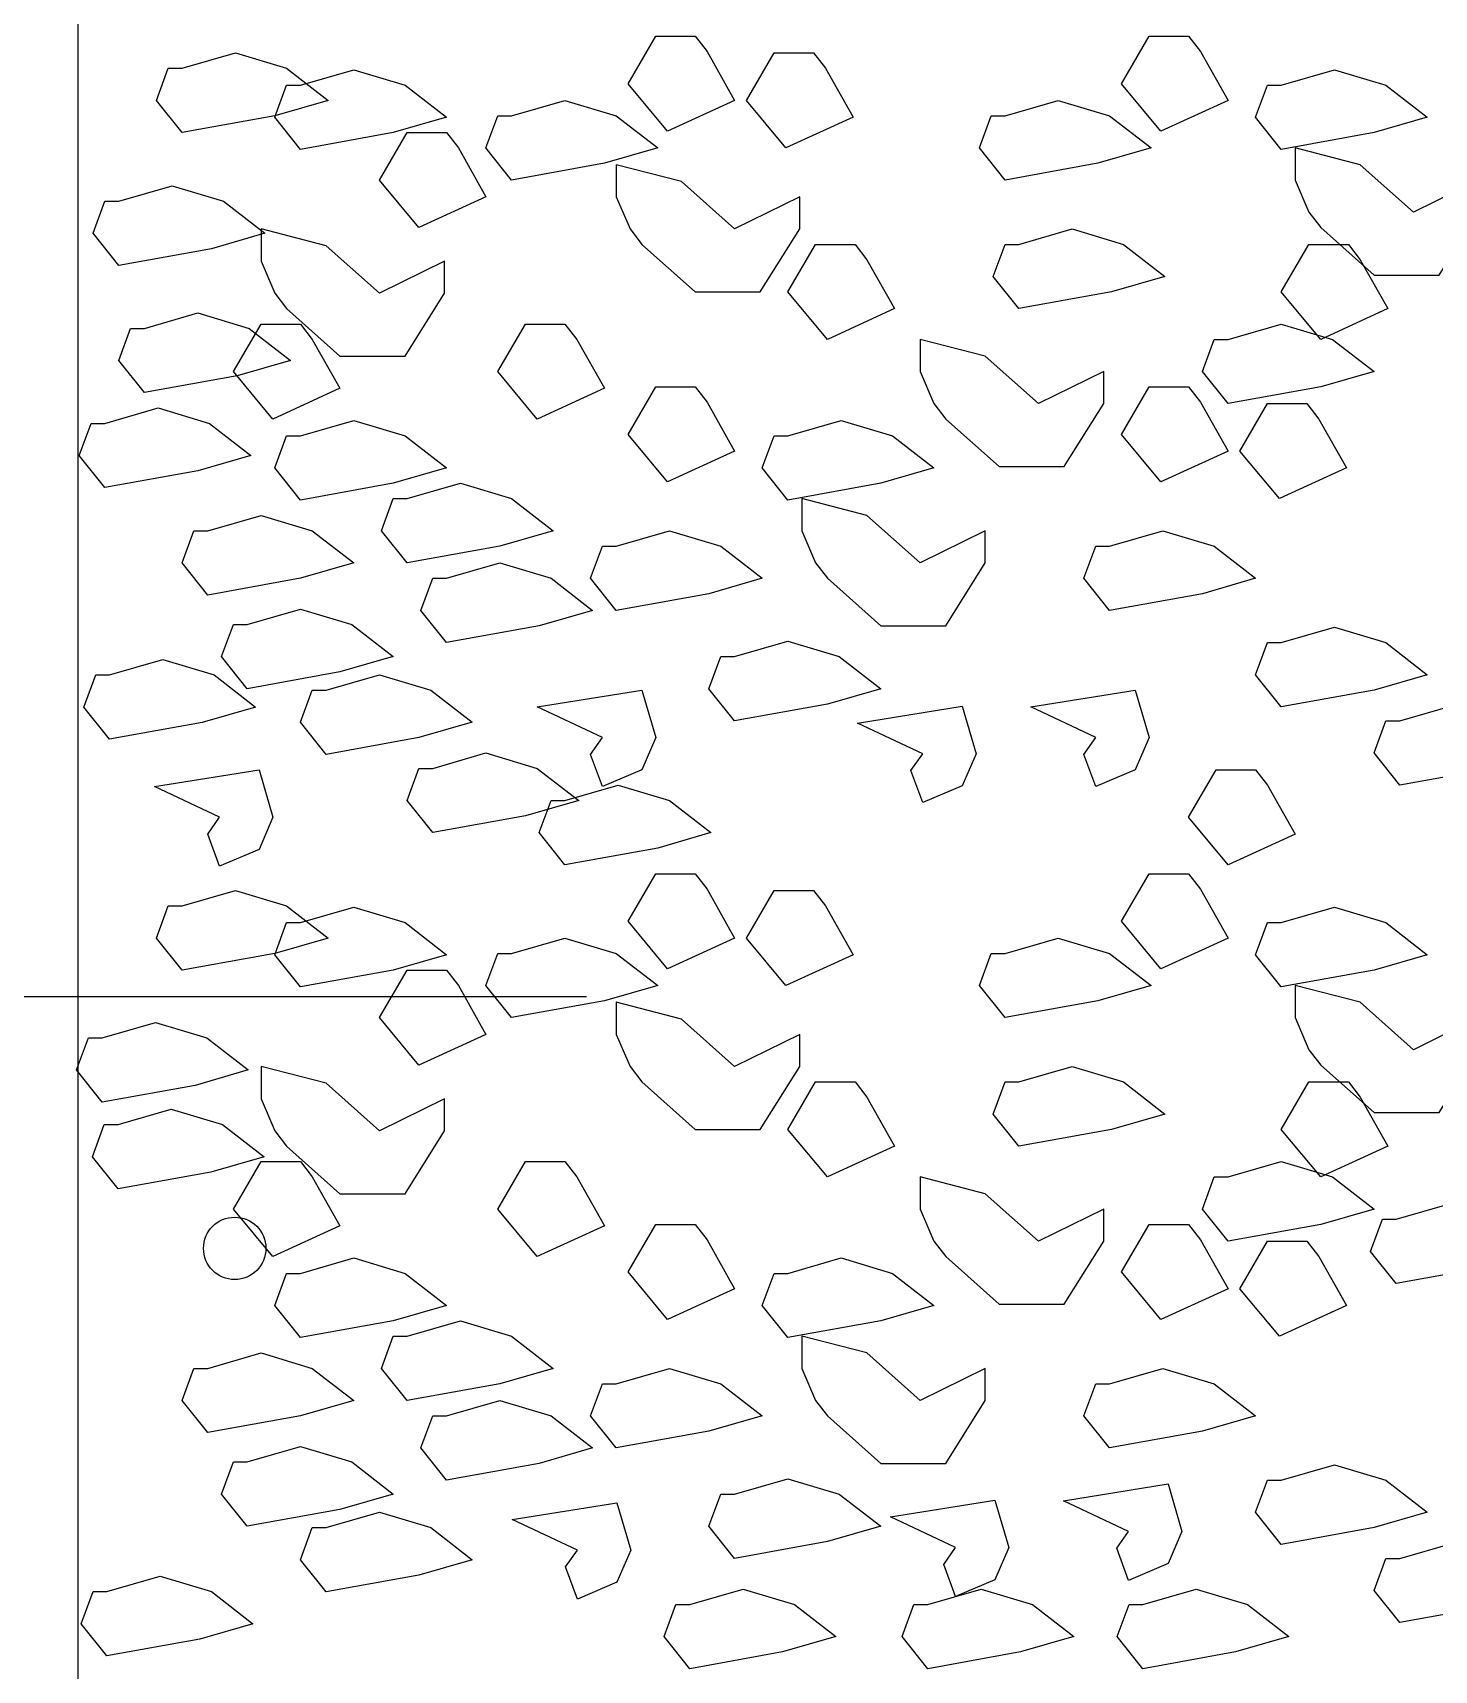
# Model space of a CAD drawing. Header units: metres. Extents: x 119974 to 120330, y -25692 to -25590.
# Drawn here: x 120041.956 to 120042.523, y -25685.791 to -25685.128 of the extents above; entities that cross this region are included whole.
import ezdxf

# ---------------------------------------------------------------- set-up
doc = ezdxf.new("R2010")
doc.units = ezdxf.units.M
doc.header["$MEASUREMENT"] = 0

# ---------------------------------------------------------------- blocks, each defined once
blk = doc.blocks.new('RWH1')
at = {"ltscale": 7}
blk.add_line((-1.35606, 0.58171), (-1.35606, 2.08171), dxfattribs=at)
blk.add_line((-1.14406, 1.3207), (-1.86591, 1.3207))
for points in [[(-1.08235, 1.69461), (-1.11033, 1.68178), (-1.12679, 1.7016), (-1.11527, 1.72141), (-1.09881, 1.72141), (-1.09387, 1.715)], [(-1.08235, 1.69461), (-1.11033, 1.68178), (-1.12679, 1.7016), (-1.11527, 1.72141), (-1.09881, 1.72141), (-1.09387, 1.715)], [(-0.87659, 1.69461), (-0.90457, 1.68178), (-0.92103, 1.7016), (-0.90951, 1.72141), (-0.89305, 1.72141), (-0.88811, 1.715)], [(-0.87659, 1.69461), (-0.90457, 1.68178), (-0.92103, 1.7016), (-0.90951, 1.72141), (-0.89305, 1.72141), (-0.88811, 1.715)], [(-1.29057, 1.71442), (-1.26917, 1.70801), (-1.25189, 1.69461), (-1.27411, 1.68819), (-1.31279, 1.6812), (-1.32349, 1.69461), (-1.31855, 1.70801), (-1.31279, 1.70801)], [(-1.29057, 1.71442), (-1.26917, 1.70801), (-1.25189, 1.69461), (-1.27411, 1.68819), (-1.31279, 1.6812), (-1.32349, 1.69461), (-1.31855, 1.70801), (-1.31279, 1.70801)], [(-1.03296, 1.68761), (-1.06095, 1.67479), (-1.07741, 1.69461), (-1.06589, 1.71442), (-1.04942, 1.71442), (-1.04449, 1.70801)], [(-1.03296, 1.68761), (-1.06095, 1.67479), (-1.07741, 1.69461), (-1.06589, 1.71442), (-1.04942, 1.71442), (-1.04449, 1.70801)], [(-1.24119, 1.70743), (-1.21979, 1.70102), (-1.20251, 1.68761), (-1.22473, 1.6812), (-1.26341, 1.67421), (-1.27411, 1.68761), (-1.26917, 1.70102), (-1.26341, 1.70102)], [(-1.24119, 1.70743), (-1.21979, 1.70102), (-1.20251, 1.68761), (-1.22473, 1.6812), (-1.26341, 1.67421), (-1.27411, 1.68761), (-1.26917, 1.70102), (-1.26341, 1.70102)], [(-0.83215, 1.70743), (-0.81075, 1.70102), (-0.79347, 1.68761), (-0.81569, 1.6812), (-0.85437, 1.67421), (-0.86507, 1.68761), (-0.86013, 1.70102), (-0.85437, 1.70102)], [(-0.83215, 1.70743), (-0.81075, 1.70102), (-0.79347, 1.68761), (-0.81569, 1.6812), (-0.85437, 1.67421), (-0.86507, 1.68761), (-0.86013, 1.70102), (-0.85437, 1.70102)], [(-1.15312, 1.69461), (-1.13173, 1.68819), (-1.11444, 1.67479), (-1.13666, 1.66838), (-1.17535, 1.66139), (-1.18605, 1.67479), (-1.18111, 1.68819), (-1.17535, 1.68819)], [(-1.15312, 1.69461), (-1.13173, 1.68819), (-1.11444, 1.67479), (-1.13666, 1.66838), (-1.17535, 1.66139), (-1.18605, 1.67479), (-1.18111, 1.68819), (-1.17535, 1.68819)], [(-0.94737, 1.69461), (-0.92597, 1.68819), (-0.90869, 1.67479), (-0.93091, 1.66838), (-0.96959, 1.66139), (-0.98029, 1.67479), (-0.97535, 1.68819), (-0.96959, 1.68819)], [(-0.94737, 1.69461), (-0.92597, 1.68819), (-0.90869, 1.67479), (-0.93091, 1.66838), (-0.96959, 1.66139), (-0.98029, 1.67479), (-0.97535, 1.68819), (-0.96959, 1.68819)], [(-1.18605, 1.65439), (-1.21403, 1.64157), (-1.23049, 1.66139), (-1.21897, 1.6812), (-1.20251, 1.6812), (-1.19757, 1.67479)], [(-1.18605, 1.65439), (-1.21403, 1.64157), (-1.23049, 1.66139), (-1.21897, 1.6812), (-1.20251, 1.6812), (-1.19757, 1.67479)], [(-0.83791, 1.64157), (-0.81569, 1.62175), (-0.78853, 1.62175), (-0.77207, 1.64798), (-0.77207, 1.66139), (-0.79923, 1.64798), (-0.82145, 1.6678), (-0.84861, 1.67479), (-0.84861, 1.66139), (-0.84285, 1.64798)], [(-0.83791, 1.64157), (-0.81569, 1.62175), (-0.78853, 1.62175), (-0.77207, 1.64798), (-0.77207, 1.66139), (-0.79923, 1.64798), (-0.82145, 1.6678), (-0.84861, 1.67479), (-0.84861, 1.66139), (-0.84285, 1.64798)], [(-1.12103, 1.63458), (-1.09881, 1.61476), (-1.07165, 1.61476), (-1.05519, 1.64099), (-1.05519, 1.65439), (-1.08235, 1.64099), (-1.10457, 1.6608), (-1.13173, 1.6678), (-1.13173, 1.65439), (-1.12597, 1.64099)], [(-1.12103, 1.63458), (-1.09881, 1.61476), (-1.07165, 1.61476), (-1.05519, 1.64099), (-1.05519, 1.65439), (-1.08235, 1.64099), (-1.10457, 1.6608), (-1.13173, 1.6678), (-1.13173, 1.65439), (-1.12597, 1.64099)], [(-1.31697, 1.659), (-1.29557, 1.65259), (-1.27828, 1.63918), (-1.30051, 1.63277), (-1.33919, 1.62578), (-1.34989, 1.63918), (-1.34495, 1.65259), (-1.33919, 1.65259)], [(-1.31697, 1.659), (-1.29557, 1.65259), (-1.27828, 1.63918), (-1.30051, 1.63277), (-1.33919, 1.62578), (-1.34989, 1.63918), (-1.34495, 1.65259), (-1.33919, 1.65259)], [(-1.26917, 1.60777), (-1.24695, 1.58795), (-1.21979, 1.58795), (-1.20333, 1.61418), (-1.20333, 1.62758), (-1.23049, 1.61418), (-1.25271, 1.63399), (-1.27987, 1.64099), (-1.27987, 1.62758), (-1.27411, 1.61418)], [(-1.26917, 1.60777), (-1.24695, 1.58795), (-1.21979, 1.58795), (-1.20333, 1.61418), (-1.20333, 1.62758), (-1.23049, 1.61418), (-1.25271, 1.63399), (-1.27987, 1.64099), (-1.27987, 1.62758), (-1.27411, 1.61418)], [(-0.94161, 1.64099), (-0.92021, 1.63458), (-0.90293, 1.62117), (-0.92515, 1.61476), (-0.96383, 1.60777), (-0.97453, 1.62117), (-0.96959, 1.63458), (-0.96383, 1.63458)], [(-0.94161, 1.64099), (-0.92021, 1.63458), (-0.90293, 1.62117), (-0.92515, 1.61476), (-0.96383, 1.60777), (-0.97453, 1.62117), (-0.96959, 1.63458), (-0.96383, 1.63458)], [(-1.01568, 1.60777), (-1.04366, 1.59495), (-1.06012, 1.61476), (-1.0486, 1.63458), (-1.03214, 1.63458), (-1.0272, 1.62817)], [(-1.01568, 1.60777), (-1.04366, 1.59495), (-1.06012, 1.61476), (-1.0486, 1.63458), (-1.03214, 1.63458), (-1.0272, 1.62817)], [(-0.80993, 1.60777), (-0.83791, 1.59495), (-0.85437, 1.61476), (-0.84285, 1.63458), (-0.82639, 1.63458), (-0.82145, 1.62817)], [(-0.80993, 1.60777), (-0.83791, 1.59495), (-0.85437, 1.61476), (-0.84285, 1.63458), (-0.82639, 1.63458), (-0.82145, 1.62817)], [(-1.30627, 1.60596), (-1.28487, 1.59955), (-1.26759, 1.58615), (-1.28981, 1.57974), (-1.32849, 1.57274), (-1.33919, 1.58615), (-1.33425, 1.59955), (-1.32849, 1.59955)], [(-1.30627, 1.60596), (-1.28487, 1.59955), (-1.26759, 1.58615), (-1.28981, 1.57974), (-1.32849, 1.57274), (-1.33919, 1.58615), (-1.33425, 1.59955), (-1.32849, 1.59955)], [(-1.24695, 1.57455), (-1.27493, 1.56173), (-1.29139, 1.58154), (-1.27987, 1.60136), (-1.26341, 1.60136), (-1.25847, 1.59495)], [(-1.24695, 1.57455), (-1.27493, 1.56173), (-1.29139, 1.58154), (-1.27987, 1.60136), (-1.26341, 1.60136), (-1.25847, 1.59495)], [(-1.13666, 1.57455), (-1.16465, 1.56173), (-1.18111, 1.58154), (-1.16958, 1.60136), (-1.15312, 1.60136), (-1.14819, 1.59495)], [(-1.13666, 1.57455), (-1.16465, 1.56173), (-1.18111, 1.58154), (-1.16958, 1.60136), (-1.15312, 1.60136), (-1.14819, 1.59495)], [(-0.85437, 1.60136), (-0.83297, 1.59495), (-0.81569, 1.58154), (-0.83791, 1.57513), (-0.87659, 1.56814), (-0.88729, 1.58154), (-0.88235, 1.59495), (-0.87659, 1.59495)], [(-0.85437, 1.60136), (-0.83297, 1.59495), (-0.81569, 1.58154), (-0.83791, 1.57513), (-0.87659, 1.56814), (-0.88729, 1.58154), (-0.88235, 1.59495), (-0.87659, 1.59495)], [(-0.99428, 1.56173), (-0.97206, 1.54191), (-0.9449, 1.54191), (-0.92844, 1.56814), (-0.92844, 1.58154), (-0.9556, 1.56814), (-0.97782, 1.58795), (-1.00498, 1.59495), (-1.00498, 1.58154), (-0.99922, 1.56814)], [(-0.99428, 1.56173), (-0.97206, 1.54191), (-0.9449, 1.54191), (-0.92844, 1.56814), (-0.92844, 1.58154), (-0.9556, 1.56814), (-0.97782, 1.58795), (-1.00498, 1.59495), (-1.00498, 1.58154), (-0.99922, 1.56814)], [(-1.08235, 1.54832), (-1.11033, 1.5355), (-1.12679, 1.55532), (-1.11527, 1.57513), (-1.09881, 1.57513), (-1.09387, 1.56872)], [(-1.08235, 1.54832), (-1.11033, 1.5355), (-1.12679, 1.55532), (-1.11527, 1.57513), (-1.09881, 1.57513), (-1.09387, 1.56872)], [(-0.87659, 1.54832), (-0.90457, 1.5355), (-0.92103, 1.55532), (-0.90951, 1.57513), (-0.89305, 1.57513), (-0.88811, 1.56872)], [(-0.87659, 1.54832), (-0.90457, 1.5355), (-0.92103, 1.55532), (-0.90951, 1.57513), (-0.89305, 1.57513), (-0.88811, 1.56872)], [(-1.32273, 1.56633), (-1.30133, 1.55992), (-1.28405, 1.54652), (-1.30627, 1.5401), (-1.34495, 1.53311), (-1.35565, 1.54652), (-1.35071, 1.55992), (-1.34495, 1.55992)], [(-0.82721, 1.54133), (-0.85519, 1.52851), (-0.87165, 1.54832), (-0.86013, 1.56814), (-0.84367, 1.56814), (-0.83873, 1.56173)], [(-0.82721, 1.54133), (-0.85519, 1.52851), (-0.87165, 1.54832), (-0.86013, 1.56814), (-0.84367, 1.56814), (-0.83873, 1.56173)], [(-1.24119, 1.56114), (-1.21979, 1.55473), (-1.20251, 1.54133), (-1.22473, 1.53492), (-1.26341, 1.52792), (-1.27411, 1.54133), (-1.26917, 1.55473), (-1.26341, 1.55473)], [(-1.24119, 1.56114), (-1.21979, 1.55473), (-1.20251, 1.54133), (-1.22473, 1.53492), (-1.26341, 1.52792), (-1.27411, 1.54133), (-1.26917, 1.55473), (-1.26341, 1.55473)], [(-1.0379, 1.56114), (-1.0165, 1.55473), (-0.99922, 1.54133), (-1.02144, 1.53492), (-1.06012, 1.52792), (-1.07082, 1.54133), (-1.06589, 1.55473), (-1.06012, 1.55473)], [(-1.0379, 1.56114), (-1.0165, 1.55473), (-0.99922, 1.54133), (-1.02144, 1.53492), (-1.06012, 1.52792), (-1.07082, 1.54133), (-1.06589, 1.55473), (-1.06012, 1.55473)], [(-1.19674, 1.53492), (-1.17535, 1.52851), (-1.15806, 1.5151), (-1.18028, 1.50869), (-1.21897, 1.5017), (-1.22966, 1.5151), (-1.22473, 1.52851), (-1.21897, 1.52851)], [(-1.19674, 1.53492), (-1.17535, 1.52851), (-1.15806, 1.5151), (-1.18028, 1.50869), (-1.21897, 1.5017), (-1.22966, 1.5151), (-1.22473, 1.52851), (-1.21897, 1.52851)], [(-1.04366, 1.49529), (-1.02144, 1.47547), (-0.99428, 1.47547), (-0.97782, 1.5017), (-0.97782, 1.5151), (-1.00498, 1.5017), (-1.0272, 1.52151), (-1.05436, 1.52851), (-1.05436, 1.5151), (-1.0486, 1.5017)], [(-1.04366, 1.49529), (-1.02144, 1.47547), (-0.99428, 1.47547), (-0.97782, 1.5017), (-0.97782, 1.5151), (-1.00498, 1.5017), (-1.0272, 1.52151), (-1.05436, 1.52851), (-1.05436, 1.5151), (-1.0486, 1.5017)], [(-1.27987, 1.52151), (-1.25847, 1.5151), (-1.24119, 1.5017), (-1.26341, 1.49529), (-1.30209, 1.48829), (-1.31279, 1.5017), (-1.30785, 1.5151), (-1.30209, 1.5151)], [(-1.27987, 1.52151), (-1.25847, 1.5151), (-1.24119, 1.5017), (-1.26341, 1.49529), (-1.30209, 1.48829), (-1.31279, 1.5017), (-1.30785, 1.5151), (-1.30209, 1.5151)], [(-1.1095, 1.5151), (-1.08811, 1.50869), (-1.07082, 1.49529), (-1.09304, 1.48888), (-1.13173, 1.48188), (-1.14243, 1.49529), (-1.13749, 1.50869), (-1.13173, 1.50869)], [(-1.1095, 1.5151), (-1.08811, 1.50869), (-1.07082, 1.49529), (-1.09304, 1.48888), (-1.13173, 1.48188), (-1.14243, 1.49529), (-1.13749, 1.50869), (-1.13173, 1.50869)], [(-0.90375, 1.5151), (-0.88235, 1.50869), (-0.86507, 1.49529), (-0.88729, 1.48888), (-0.92597, 1.48188), (-0.93667, 1.49529), (-0.93173, 1.50869), (-0.92597, 1.50869)], [(-0.90375, 1.5151), (-0.88235, 1.50869), (-0.86507, 1.49529), (-0.88729, 1.48888), (-0.92597, 1.48188), (-0.93667, 1.49529), (-0.93173, 1.50869), (-0.92597, 1.50869)], [(-1.18028, 1.5017), (-1.15889, 1.49529), (-1.1416, 1.48188), (-1.16382, 1.47547), (-1.20251, 1.46848), (-1.2132, 1.48188), (-1.20827, 1.49529), (-1.20251, 1.49529)], [(-1.18028, 1.5017), (-1.15889, 1.49529), (-1.1416, 1.48188), (-1.16382, 1.47547), (-1.20251, 1.46848), (-1.2132, 1.48188), (-1.20827, 1.49529), (-1.20251, 1.49529)], [(-1.26341, 1.48246), (-1.24201, 1.47605), (-1.22473, 1.46265), (-1.24695, 1.45624), (-1.28563, 1.44924), (-1.29633, 1.46265), (-1.29139, 1.47605), (-1.28563, 1.47605)], [(-1.26341, 1.48246), (-1.24201, 1.47605), (-1.22473, 1.46265), (-1.24695, 1.45624), (-1.28563, 1.44924), (-1.29633, 1.46265), (-1.29139, 1.47605), (-1.28563, 1.47605)], [(-1.06012, 1.46906), (-1.03873, 1.46265), (-1.02144, 1.44924), (-1.04366, 1.44283), (-1.08235, 1.43584), (-1.09304, 1.44924), (-1.08811, 1.46265), (-1.08235, 1.46265)], [(-1.06012, 1.46906), (-1.03873, 1.46265), (-1.02144, 1.44924), (-1.04366, 1.44283), (-1.08235, 1.43584), (-1.09304, 1.44924), (-1.08811, 1.46265), (-1.08235, 1.46265)], [(-0.83215, 1.47489), (-0.81075, 1.46848), (-0.79347, 1.45507), (-0.81569, 1.44866), (-0.85437, 1.44167), (-0.86507, 1.45507), (-0.86013, 1.46848), (-0.85437, 1.46848)], [(-0.83215, 1.47489), (-0.81075, 1.46848), (-0.79347, 1.45507), (-0.81569, 1.44866), (-0.85437, 1.44167), (-0.86507, 1.45507), (-0.86013, 1.46848), (-0.85437, 1.46848)], [(-1.3208, 1.4614), (-1.2994, 1.45499), (-1.28212, 1.44159), (-1.30434, 1.43517), (-1.34302, 1.42818), (-1.35372, 1.44159), (-1.34878, 1.45499), (-1.34302, 1.45499)], [(-1.23049, 1.45507), (-1.20909, 1.44866), (-1.19181, 1.43526), (-1.21403, 1.42885), (-1.25271, 1.42185), (-1.26341, 1.43526), (-1.25847, 1.44866), (-1.25271, 1.44866)], [(-1.23049, 1.45507), (-1.20909, 1.44866), (-1.19181, 1.43526), (-1.21403, 1.42885), (-1.25271, 1.42185), (-1.26341, 1.43526), (-1.25847, 1.44866), (-1.25271, 1.44866)], [(-1.13749, 1.40845), (-1.14243, 1.42185), (-1.13749, 1.42885), (-1.16465, 1.44167), (-1.12103, 1.44866), (-1.11527, 1.42885), (-1.12103, 1.41544)], [(-1.13749, 1.40845), (-1.14243, 1.42185), (-1.13749, 1.42885), (-1.16465, 1.44167), (-1.12103, 1.44866), (-1.11527, 1.42885), (-1.12103, 1.41544)], [(-0.93173, 1.40845), (-0.93667, 1.42185), (-0.93173, 1.42885), (-0.95889, 1.44167), (-0.91527, 1.44866), (-0.90951, 1.42885), (-0.91527, 1.41544)], [(-0.93173, 1.40845), (-0.93667, 1.42185), (-0.93173, 1.42885), (-0.95889, 1.44167), (-0.91527, 1.44866), (-0.90951, 1.42885), (-0.91527, 1.41544)], [(-1.00389, 1.40171), (-1.00883, 1.41512), (-1.00389, 1.42211), (-1.03105, 1.43493), (-0.98743, 1.44192), (-0.98167, 1.42211), (-0.98743, 1.4087)], [(-1.00389, 1.40171), (-1.00883, 1.41512), (-1.00389, 1.42211), (-1.03105, 1.43493), (-0.98743, 1.44192), (-0.98167, 1.42211), (-0.98743, 1.4087)], [(-0.78277, 1.44225), (-0.76137, 1.43584), (-0.74409, 1.42244), (-0.76631, 1.41602), (-0.80499, 1.40903), (-0.81569, 1.42244), (-0.81075, 1.43584), (-0.80499, 1.43584)], [(-0.78277, 1.44225), (-0.76137, 1.43584), (-0.74409, 1.42244), (-0.76631, 1.41602), (-0.80499, 1.40903), (-0.81569, 1.42244), (-0.81075, 1.43584), (-0.80499, 1.43584)], [(-1.18605, 1.42244), (-1.16465, 1.41602), (-1.14736, 1.40262), (-1.16958, 1.39621), (-1.20827, 1.38922), (-1.21897, 1.40262), (-1.21403, 1.41602), (-1.20827, 1.41602)], [(-1.18605, 1.42244), (-1.16465, 1.41602), (-1.14736, 1.40262), (-1.16958, 1.39621), (-1.20827, 1.38922), (-1.21897, 1.40262), (-1.21403, 1.41602), (-1.20827, 1.41602)], [(-1.29715, 1.37523), (-1.30209, 1.38863), (-1.29715, 1.39563), (-1.32431, 1.40845), (-1.28069, 1.41544), (-1.27493, 1.39563), (-1.28069, 1.38222)], [(-1.29715, 1.37523), (-1.30209, 1.38863), (-1.29715, 1.39563), (-1.32431, 1.40845), (-1.28069, 1.41544), (-1.27493, 1.39563), (-1.28069, 1.38222)], [(-0.84861, 1.38863), (-0.87659, 1.37581), (-0.89305, 1.39563), (-0.88153, 1.41544), (-0.86507, 1.41544), (-0.86013, 1.40903)], [(-0.84861, 1.38863), (-0.87659, 1.37581), (-0.89305, 1.39563), (-0.88153, 1.41544), (-0.86507, 1.41544), (-0.86013, 1.40903)], [(-1.1309, 1.40903), (-1.1095, 1.40262), (-1.09222, 1.38922), (-1.11444, 1.3828), (-1.15312, 1.37581), (-1.16382, 1.38922), (-1.15889, 1.40262), (-1.15312, 1.40262)], [(-1.1309, 1.40903), (-1.1095, 1.40262), (-1.09222, 1.38922), (-1.11444, 1.3828), (-1.15312, 1.37581), (-1.16382, 1.38922), (-1.15889, 1.40262), (-1.15312, 1.40262)], [(-1.08235, 1.34526), (-1.11033, 1.33244), (-1.12679, 1.35226), (-1.11527, 1.37207), (-1.09881, 1.37207), (-1.09387, 1.36566)], [(-1.08235, 1.34526), (-1.11033, 1.33244), (-1.12679, 1.35226), (-1.11527, 1.37207), (-1.09881, 1.37207), (-1.09387, 1.36566)], [(-0.87659, 1.34526), (-0.90457, 1.33244), (-0.92103, 1.35226), (-0.90951, 1.37207), (-0.89305, 1.37207), (-0.88811, 1.36566)], [(-0.87659, 1.34526), (-0.90457, 1.33244), (-0.92103, 1.35226), (-0.90951, 1.37207), (-0.89305, 1.37207), (-0.88811, 1.36566)], [(-1.29057, 1.36508), (-1.26917, 1.35867), (-1.25189, 1.34526), (-1.27411, 1.33885), (-1.31279, 1.33186), (-1.32349, 1.34526), (-1.31855, 1.35867), (-1.31279, 1.35867)], [(-1.29057, 1.36508), (-1.26917, 1.35867), (-1.25189, 1.34526), (-1.27411, 1.33885), (-1.31279, 1.33186), (-1.32349, 1.34526), (-1.31855, 1.35867), (-1.31279, 1.35867)], [(-1.03296, 1.33827), (-1.06095, 1.32545), (-1.07741, 1.34526), (-1.06589, 1.36508), (-1.04942, 1.36508), (-1.04449, 1.35867)], [(-1.03296, 1.33827), (-1.06095, 1.32545), (-1.07741, 1.34526), (-1.06589, 1.36508), (-1.04942, 1.36508), (-1.04449, 1.35867)], [(-1.24119, 1.35809), (-1.21979, 1.35167), (-1.20251, 1.33827), (-1.22473, 1.33186), (-1.26341, 1.32487), (-1.27411, 1.33827), (-1.26917, 1.35167), (-1.26341, 1.35167)], [(-1.24119, 1.35809), (-1.21979, 1.35167), (-1.20251, 1.33827), (-1.22473, 1.33186), (-1.26341, 1.32487), (-1.27411, 1.33827), (-1.26917, 1.35167), (-1.26341, 1.35167)], [(-0.83215, 1.35809), (-0.81075, 1.35167), (-0.79347, 1.33827), (-0.81569, 1.33186), (-0.85437, 1.32487), (-0.86507, 1.33827), (-0.86013, 1.35167), (-0.85437, 1.35167)], [(-0.83215, 1.35809), (-0.81075, 1.35167), (-0.79347, 1.33827), (-0.81569, 1.33186), (-0.85437, 1.32487), (-0.86507, 1.33827), (-0.86013, 1.35167), (-0.85437, 1.35167)], [(-1.15312, 1.34526), (-1.13173, 1.33885), (-1.11444, 1.32545), (-1.13666, 1.31904), (-1.17535, 1.31204), (-1.18605, 1.32545), (-1.18111, 1.33885), (-1.17535, 1.33885)], [(-1.15312, 1.34526), (-1.13173, 1.33885), (-1.11444, 1.32545), (-1.13666, 1.31904), (-1.17535, 1.31204), (-1.18605, 1.32545), (-1.18111, 1.33885), (-1.17535, 1.33885)], [(-0.94737, 1.34526), (-0.92597, 1.33885), (-0.90869, 1.32545), (-0.93091, 1.31904), (-0.96959, 1.31204), (-0.98029, 1.32545), (-0.97535, 1.33885), (-0.96959, 1.33885)], [(-0.94737, 1.34526), (-0.92597, 1.33885), (-0.90869, 1.32545), (-0.93091, 1.31904), (-0.96959, 1.31204), (-0.98029, 1.32545), (-0.97535, 1.33885), (-0.96959, 1.33885)], [(-1.18605, 1.30505), (-1.21403, 1.29223), (-1.23049, 1.31204), (-1.21897, 1.33186), (-1.20251, 1.33186), (-1.19757, 1.32545)], [(-1.18605, 1.30505), (-1.21403, 1.29223), (-1.23049, 1.31204), (-1.21897, 1.33186), (-1.20251, 1.33186), (-1.19757, 1.32545)], [(-0.83791, 1.29223), (-0.81569, 1.27241), (-0.78853, 1.27241), (-0.77207, 1.29864), (-0.77207, 1.31204), (-0.79923, 1.29864), (-0.82145, 1.31845), (-0.84861, 1.32545), (-0.84861, 1.31204), (-0.84285, 1.29864)], [(-0.83791, 1.29223), (-0.81569, 1.27241), (-0.78853, 1.27241), (-0.77207, 1.29864), (-0.77207, 1.31204), (-0.79923, 1.29864), (-0.82145, 1.31845), (-0.84861, 1.32545), (-0.84861, 1.31204), (-0.84285, 1.29864)], [(-1.12103, 1.28523), (-1.09881, 1.26542), (-1.07165, 1.26542), (-1.05519, 1.29165), (-1.05519, 1.30505), (-1.08235, 1.29165), (-1.10457, 1.31146), (-1.13173, 1.31845), (-1.13173, 1.30505), (-1.12597, 1.29165)], [(-1.12103, 1.28523), (-1.09881, 1.26542), (-1.07165, 1.26542), (-1.05519, 1.29165), (-1.05519, 1.30505), (-1.08235, 1.29165), (-1.10457, 1.31146), (-1.13173, 1.31845), (-1.13173, 1.30505), (-1.12597, 1.29165)], [(-1.32385, 1.31002), (-1.30245, 1.30361), (-1.28517, 1.29021), (-1.30739, 1.2838), (-1.34607, 1.2768), (-1.35677, 1.29021), (-1.35183, 1.30361), (-1.34607, 1.30361)], [(-1.26917, 1.25843), (-1.24695, 1.23861), (-1.21979, 1.23861), (-1.20333, 1.26484), (-1.20333, 1.27824), (-1.23049, 1.26484), (-1.25271, 1.28465), (-1.27987, 1.29165), (-1.27987, 1.27824), (-1.27411, 1.26484)], [(-1.26917, 1.25843), (-1.24695, 1.23861), (-1.21979, 1.23861), (-1.20333, 1.26484), (-1.20333, 1.27824), (-1.23049, 1.26484), (-1.25271, 1.28465), (-1.27987, 1.29165), (-1.27987, 1.27824), (-1.27411, 1.26484)], [(-0.94161, 1.29165), (-0.92021, 1.28523), (-0.90293, 1.27183), (-0.92515, 1.26542), (-0.96383, 1.25843), (-0.97453, 1.27183), (-0.96959, 1.28523), (-0.96383, 1.28523)], [(-0.94161, 1.29165), (-0.92021, 1.28523), (-0.90293, 1.27183), (-0.92515, 1.26542), (-0.96383, 1.25843), (-0.97453, 1.27183), (-0.96959, 1.28523), (-0.96383, 1.28523)], [(-1.01568, 1.25843), (-1.04366, 1.2456), (-1.06012, 1.26542), (-1.0486, 1.28523), (-1.03214, 1.28523), (-1.0272, 1.27882)], [(-1.01568, 1.25843), (-1.04366, 1.2456), (-1.06012, 1.26542), (-1.0486, 1.28523), (-1.03214, 1.28523), (-1.0272, 1.27882)], [(-0.80993, 1.25843), (-0.83791, 1.2456), (-0.85437, 1.26542), (-0.84285, 1.28523), (-0.82639, 1.28523), (-0.82145, 1.27882)], [(-0.80993, 1.25843), (-0.83791, 1.2456), (-0.85437, 1.26542), (-0.84285, 1.28523), (-0.82639, 1.28523), (-0.82145, 1.27882)], [(-1.31727, 1.27384), (-1.29587, 1.26743), (-1.27858, 1.25402), (-1.3008, 1.24761), (-1.33949, 1.24062), (-1.35019, 1.25402), (-1.34525, 1.26743), (-1.33949, 1.26743)], [(-1.24695, 1.22521), (-1.27493, 1.21238), (-1.29139, 1.2322), (-1.27987, 1.25201), (-1.26341, 1.25201), (-1.25847, 1.2456)], [(-1.24695, 1.22521), (-1.27493, 1.21238), (-1.29139, 1.2322), (-1.27987, 1.25201), (-1.26341, 1.25201), (-1.25847, 1.2456)], [(-1.13666, 1.22521), (-1.16465, 1.21238), (-1.18111, 1.2322), (-1.16958, 1.25201), (-1.15312, 1.25201), (-1.14819, 1.2456)], [(-1.13666, 1.22521), (-1.16465, 1.21238), (-1.18111, 1.2322), (-1.16958, 1.25201), (-1.15312, 1.25201), (-1.14819, 1.2456)], [(-0.85437, 1.25201), (-0.83297, 1.2456), (-0.81569, 1.2322), (-0.83791, 1.22579), (-0.87659, 1.21879), (-0.88729, 1.2322), (-0.88235, 1.2456), (-0.87659, 1.2456)], [(-0.85437, 1.25201), (-0.83297, 1.2456), (-0.81569, 1.2322), (-0.83791, 1.22579), (-0.87659, 1.21879), (-0.88729, 1.2322), (-0.88235, 1.2456), (-0.87659, 1.2456)], [(-0.99428, 1.21238), (-0.97206, 1.19257), (-0.9449, 1.19257), (-0.92844, 1.21879), (-0.92844, 1.2322), (-0.9556, 1.21879), (-0.97782, 1.23861), (-1.00498, 1.2456), (-1.00498, 1.2322), (-0.99922, 1.21879)], [(-0.99428, 1.21238), (-0.97206, 1.19257), (-0.9449, 1.19257), (-0.92844, 1.21879), (-0.92844, 1.2322), (-0.9556, 1.21879), (-0.97782, 1.23861), (-1.00498, 1.2456), (-1.00498, 1.2322), (-0.99922, 1.21879)], [(-0.78424, 1.23433), (-0.76284, 1.22792), (-0.74556, 1.21452), (-0.76778, 1.20811), (-0.80646, 1.20111), (-0.81716, 1.21452), (-0.81222, 1.22792), (-0.80646, 1.22792)], [(-0.78424, 1.23433), (-0.76284, 1.22792), (-0.74556, 1.21452), (-0.76778, 1.20811), (-0.80646, 1.20111), (-0.81716, 1.21452), (-0.81222, 1.22792), (-0.80646, 1.22792)], [(-1.08235, 1.19898), (-1.11033, 1.18616), (-1.12679, 1.20597), (-1.11527, 1.22579), (-1.09881, 1.22579), (-1.09387, 1.21938)], [(-1.08235, 1.19898), (-1.11033, 1.18616), (-1.12679, 1.20597), (-1.11527, 1.22579), (-1.09881, 1.22579), (-1.09387, 1.21938)], [(-0.87659, 1.19898), (-0.90457, 1.18616), (-0.92103, 1.20597), (-0.90951, 1.22579), (-0.89305, 1.22579), (-0.88811, 1.21938)], [(-0.87659, 1.19898), (-0.90457, 1.18616), (-0.92103, 1.20597), (-0.90951, 1.22579), (-0.89305, 1.22579), (-0.88811, 1.21938)], [(-0.82721, 1.19199), (-0.85519, 1.17916), (-0.87165, 1.19898), (-0.86013, 1.21879), (-0.84367, 1.21879), (-0.83873, 1.21238)], [(-0.82721, 1.19199), (-0.85519, 1.17916), (-0.87165, 1.19898), (-0.86013, 1.21879), (-0.84367, 1.21879), (-0.83873, 1.21238)], [(-1.24119, 1.2118), (-1.21979, 1.20539), (-1.20251, 1.19199), (-1.22473, 1.18557), (-1.26341, 1.17858), (-1.27411, 1.19199), (-1.26917, 1.20539), (-1.26341, 1.20539)], [(-1.24119, 1.2118), (-1.21979, 1.20539), (-1.20251, 1.19199), (-1.22473, 1.18557), (-1.26341, 1.17858), (-1.27411, 1.19199), (-1.26917, 1.20539), (-1.26341, 1.20539)], [(-1.0379, 1.2118), (-1.0165, 1.20539), (-0.99922, 1.19199), (-1.02144, 1.18557), (-1.06012, 1.17858), (-1.07082, 1.19199), (-1.06589, 1.20539), (-1.06012, 1.20539)], [(-1.0379, 1.2118), (-1.0165, 1.20539), (-0.99922, 1.19199), (-1.02144, 1.18557), (-1.06012, 1.17858), (-1.07082, 1.19199), (-1.06589, 1.20539), (-1.06012, 1.20539)], [(-1.19674, 1.18557), (-1.17535, 1.17916), (-1.15806, 1.16576), (-1.18028, 1.15935), (-1.21897, 1.15236), (-1.22966, 1.16576), (-1.22473, 1.17916), (-1.21897, 1.17916)], [(-1.19674, 1.18557), (-1.17535, 1.17916), (-1.15806, 1.16576), (-1.18028, 1.15935), (-1.21897, 1.15236), (-1.22966, 1.16576), (-1.22473, 1.17916), (-1.21897, 1.17916)], [(-1.04366, 1.14594), (-1.02144, 1.12613), (-0.99428, 1.12613), (-0.97782, 1.15236), (-0.97782, 1.16576), (-1.00498, 1.15236), (-1.0272, 1.17217), (-1.05436, 1.17916), (-1.05436, 1.16576), (-1.0486, 1.15236)], [(-1.04366, 1.14594), (-1.02144, 1.12613), (-0.99428, 1.12613), (-0.97782, 1.15236), (-0.97782, 1.16576), (-1.00498, 1.15236), (-1.0272, 1.17217), (-1.05436, 1.17916), (-1.05436, 1.16576), (-1.0486, 1.15236)], [(-1.27987, 1.17217), (-1.25847, 1.16576), (-1.24119, 1.15236), (-1.26341, 1.14594), (-1.30209, 1.13895), (-1.31279, 1.15236), (-1.30785, 1.16576), (-1.30209, 1.16576)], [(-1.27987, 1.17217), (-1.25847, 1.16576), (-1.24119, 1.15236), (-1.26341, 1.14594), (-1.30209, 1.13895), (-1.31279, 1.15236), (-1.30785, 1.16576), (-1.30209, 1.16576)], [(-1.1095, 1.16576), (-1.08811, 1.15935), (-1.07082, 1.14594), (-1.09304, 1.13953), (-1.13173, 1.13254), (-1.14243, 1.14594), (-1.13749, 1.15935), (-1.13173, 1.15935)], [(-1.1095, 1.16576), (-1.08811, 1.15935), (-1.07082, 1.14594), (-1.09304, 1.13953), (-1.13173, 1.13254), (-1.14243, 1.14594), (-1.13749, 1.15935), (-1.13173, 1.15935)], [(-0.90375, 1.16576), (-0.88235, 1.15935), (-0.86507, 1.14594), (-0.88729, 1.13953), (-0.92597, 1.13254), (-0.93667, 1.14594), (-0.93173, 1.15935), (-0.92597, 1.15935)], [(-0.90375, 1.16576), (-0.88235, 1.15935), (-0.86507, 1.14594), (-0.88729, 1.13953), (-0.92597, 1.13254), (-0.93667, 1.14594), (-0.93173, 1.15935), (-0.92597, 1.15935)], [(-1.18028, 1.15236), (-1.15889, 1.14594), (-1.1416, 1.13254), (-1.16382, 1.12613), (-1.20251, 1.11914), (-1.2132, 1.13254), (-1.20827, 1.14594), (-1.20251, 1.14594)], [(-1.18028, 1.15236), (-1.15889, 1.14594), (-1.1416, 1.13254), (-1.16382, 1.12613), (-1.20251, 1.11914), (-1.2132, 1.13254), (-1.20827, 1.14594), (-1.20251, 1.14594)], [(-1.26341, 1.13312), (-1.24201, 1.12671), (-1.22473, 1.11331), (-1.24695, 1.1069), (-1.28563, 1.0999), (-1.29633, 1.11331), (-1.29139, 1.12671), (-1.28563, 1.12671)], [(-1.26341, 1.13312), (-1.24201, 1.12671), (-1.22473, 1.11331), (-1.24695, 1.1069), (-1.28563, 1.0999), (-1.29633, 1.11331), (-1.29139, 1.12671), (-1.28563, 1.12671)], [(-0.83215, 1.12555), (-0.81075, 1.11914), (-0.79347, 1.10573), (-0.81569, 1.09932), (-0.85437, 1.09233), (-0.86507, 1.10573), (-0.86013, 1.11914), (-0.85437, 1.11914)], [(-0.83215, 1.12555), (-0.81075, 1.11914), (-0.79347, 1.10573), (-0.81569, 1.09932), (-0.85437, 1.09233), (-0.86507, 1.10573), (-0.86013, 1.11914), (-0.85437, 1.11914)], [(-1.06012, 1.11972), (-1.03873, 1.11331), (-1.02144, 1.0999), (-1.04366, 1.09349), (-1.08235, 1.0865), (-1.09304, 1.0999), (-1.08811, 1.11331), (-1.08235, 1.11331)], [(-1.06012, 1.11972), (-1.03873, 1.11331), (-1.02144, 1.0999), (-1.04366, 1.09349), (-1.08235, 1.0865), (-1.09304, 1.0999), (-1.08811, 1.11331), (-1.08235, 1.11331)], [(-0.91807, 1.07732), (-0.92301, 1.09073), (-0.91807, 1.09772), (-0.94523, 1.11054), (-0.90161, 1.11753), (-0.89585, 1.09772), (-0.90161, 1.08431)], [(-0.91807, 1.07732), (-0.92301, 1.09073), (-0.91807, 1.09772), (-0.94523, 1.11054), (-0.90161, 1.11753), (-0.89585, 1.09772), (-0.90161, 1.08431)], [(-1.1479, 1.06951), (-1.15283, 1.08292), (-1.1479, 1.08991), (-1.17506, 1.10273), (-1.13144, 1.10973), (-1.12567, 1.08991), (-1.13144, 1.07651)], [(-1.1479, 1.06951), (-1.15283, 1.08292), (-1.1479, 1.08991), (-1.17506, 1.10273), (-1.13144, 1.10973), (-1.12567, 1.08991), (-1.13144, 1.07651)], [(-0.99023, 1.07058), (-0.99517, 1.08399), (-0.99023, 1.09098), (-1.01739, 1.1038), (-0.97377, 1.1108), (-0.96801, 1.09098), (-0.97377, 1.07758)], [(-0.99023, 1.07058), (-0.99517, 1.08399), (-0.99023, 1.09098), (-1.01739, 1.1038), (-0.97377, 1.1108), (-0.96801, 1.09098), (-0.97377, 1.07758)], [(-1.23049, 1.10573), (-1.20909, 1.09932), (-1.19181, 1.08592), (-1.21403, 1.0795), (-1.25271, 1.07251), (-1.26341, 1.08592), (-1.25847, 1.09932), (-1.25271, 1.09932)], [(-1.23049, 1.10573), (-1.20909, 1.09932), (-1.19181, 1.08592), (-1.21403, 1.0795), (-1.25271, 1.07251), (-1.26341, 1.08592), (-1.25847, 1.09932), (-1.25271, 1.09932)], [(-0.78277, 1.09291), (-0.76137, 1.0865), (-0.74409, 1.07309), (-0.76631, 1.06668), (-0.80499, 1.05969), (-0.81569, 1.07309), (-0.81075, 1.0865), (-0.80499, 1.0865)], [(-0.78277, 1.09291), (-0.76137, 1.0865), (-0.74409, 1.07309), (-0.76631, 1.06668), (-0.80499, 1.05969), (-0.81569, 1.07309), (-0.81075, 1.0865), (-0.80499, 1.0865)], [(-1.32189, 1.07906), (-1.3005, 1.07265), (-1.28321, 1.05925), (-1.30543, 1.05283), (-1.34411, 1.04584), (-1.35481, 1.05925), (-1.34988, 1.07265), (-1.34411, 1.07265)], [(-1.32189, 1.07906), (-1.3005, 1.07265), (-1.28321, 1.05925), (-1.30543, 1.05283), (-1.34411, 1.04584), (-1.35481, 1.05925), (-1.34988, 1.07265), (-1.34411, 1.07265)], [(-1.07883, 1.07368), (-1.05744, 1.06727), (-1.04015, 1.05387), (-1.06237, 1.04746), (-1.10106, 1.04046), (-1.11175, 1.05387), (-1.10682, 1.06727), (-1.10106, 1.06727)], [(-0.97957, 1.07368), (-0.95817, 1.06727), (-0.94089, 1.05387), (-0.96311, 1.04746), (-1.00179, 1.04046), (-1.01249, 1.05387), (-1.00755, 1.06727), (-1.00179, 1.06727)], [(-0.88989, 1.07368), (-0.86849, 1.06727), (-0.85121, 1.05387), (-0.87343, 1.04746), (-0.91211, 1.04046), (-0.92281, 1.05387), (-0.91787, 1.06727), (-0.91211, 1.06727)]]:
    blk.add_lwpolyline(points, close=True)
blk.add_circle((-1.29083, 1.21581), 0.013)
blk.add_circle((-1.29083, 1.21581), 0.013)

msp = doc.modelspace()

# ---------------------------------------------------------------- block references
at = {"xscale": 0.9701286320787412, "yscale": 0.9701286320787412, "zscale": 0.9701286320787412}
msp.add_blockref('RWH1', (120043.28984, -25686.79957), dxfattribs=at)

doc.saveas('drawing.dxf')
